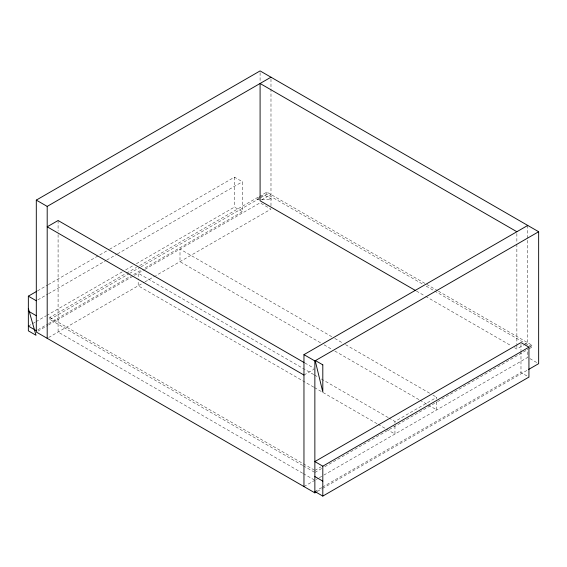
<?xml version="1.0" encoding="UTF-8"?>
<svg xmlns="http://www.w3.org/2000/svg" width="567" height="567" viewBox="0 0 567 567"><rect width="100%" height="100%" fill="white"/><g stroke="black" fill="none" stroke-linecap="round" stroke-linejoin="round"><path stroke-width="0.43" stroke-dasharray="2.83 2.13" d="M37.542 290.857L47.508 285.109M48.273 284.662L108.807 249.714M109.573 249.274L234.476 177.159L242.421 181.752L242.421 211.675L143.579 268.744M37.833 299.872L47.791 294.117M48.564 293.678L106.029 260.501M106.794 260.055L116.759 254.307M117.525 253.86L242.421 181.752M28.35 326.089L35.246 322.106M36.012 321.666L45.977 315.911M46.742 315.472L122.6 271.671M125.661 269.906L133.33 265.476M136.392 263.712L234.476 207.083L242.421 211.675M302.608 465.387L49.846 319.455L49.846 317.414L125.761 273.585M126.533 273.145L136.498 267.39M139.567 265.618L258.424 196.99M259.197 196.551L266.866 192.121L437.667 290.736M260.09 197.054L256.263 199.265L271.572 199.265L263.917 194.842L260.855 196.614M49.846 319.455L128.829 273.854M129.595 273.414L140.333 267.213M141.098 266.773L259.962 198.145M260.728 197.706L266.866 194.162L423.117 284.372M261.543 199.953L270.983 194.502M37.833 329.796L47.791 324.041M48.564 323.601L130.552 276.264M133.614 274.492L142.813 269.183M37.833 331.149L47.798 325.401M48.564 324.955L144.365 269.651M145.024 269.268L260.09 202.83L270.983 209.124L155.67 275.704M48.649 337.485L144.266 282.288M145.024 281.849L154.911 276.143M303.962 375.049L314.132 369.174M514.56 347.713L516.863 349.038L523.398 345.26M524.121 344.842L527.757 342.744M388.82 417.922L394.951 421.458L436.767 397.318L436.767 398.998M314.862 470.419L320.993 466.882M529.578 346.458L531.874 345.126L531.874 347.167L528.813 348.939M314.862 472.46L321.758 468.477M324.827 466.705L436.788 402.067M437.554 401.627L528.04 349.378M303.962 486.571L315.458 479.937M316.23 479.491L318.526 478.165M319.292 477.726L323.126 475.507M323.892 475.068L527.757 357.366L527.757 349.4M314.862 491.504L321.758 487.521M322.524 487.081L520.981 372.498L528.933 377.09M317.159 491.532L321.758 488.882M322.524 488.435L527.92 369.854M438.433 291.176L531.874 345.126M426.178 286.144L433.84 290.566M434.606 291.006L531.874 347.167M416.454 291.069L424.881 295.939M425.647 296.378L511.498 345.941M529.932 358.627L537.197 362.816M331.759 336.692L179.994 249.076L179.994 261.656L321.028 343.078M334.828 338.464L342.489 342.886M345.558 344.658L429.871 393.335M432.933 395.107L436.767 397.318M324.097 344.849L331.759 349.272M334.828 351.044L419.141 399.721M419.906 400.167L427.568 404.59M428.333 405.029L436.767 409.898L436.767 399.834M304.897 363.008L314.097 368.316M313.707 374.553L138.185 273.216L138.185 279.928M314.472 374.993L318.307 377.211M321.369 378.976L388.055 417.475M313.707 387.133L138.185 285.796L138.185 280.764M314.472 387.573L377.324 423.861M378.09 424.307L385.758 428.73M386.524 429.169L394.951 434.038L394.951 423.974M49.846 317.414L302.608 463.345M303.373 463.792L314.097 469.979M303.373 465.826L314.097 472.02M302.594 473.204L58.089 332.035L58.089 234.674M303.366 473.643L314.097 479.838M527.757 225.439L527.757 344.97M520.981 344.339L520.981 350.498M520.981 351.377L520.981 372.498M516.863 233.498L516.863 243.2M516.863 244.079L516.863 343.744M516.863 344.63L516.863 349.038M394.951 421.458L394.951 423.138M270.983 78.962L270.983 207.352M266.866 192.121L266.866 194.162M260.09 72.675L260.09 82.421M234.476 177.159L234.476 207.083M58.089 220.513L58.089 231.13"/><path stroke-width="0.85" d="M316.393 491.979L314.862 492.865L36.302 332.035L36.302 200.108L260.09 70.91L538.65 231.733L538.65 363.66L528.685 369.408M36.302 200.108L47.196 206.402L270.983 77.197M28.35 308.405L36.005 335.267L28.35 330.844L28.35 296.165L36.777 291.296M303.962 486.571L303.962 354.644L527.757 225.439M303.962 354.644L314.862 360.938L538.65 231.733M528.933 347.167L520.981 342.574L314.862 461.581L322.807 466.173L528.933 347.167L528.933 377.09L322.807 496.09L314.862 491.504M516.863 231.733L260.09 83.491L260.09 200.796L415.682 290.623M304.132 362.561L58.089 220.513L47.196 226.8L303.962 375.049M28.35 296.165L36.302 300.758M28.35 311.127L36.302 315.72M314.862 476.542L322.807 481.135M28.35 326.089L36.302 330.674M322.807 466.173L322.807 496.09M314.862 360.938L314.862 492.865M47.196 206.402L47.196 338.329M322.807 364.843L315.153 360.428L322.807 392.045L322.807 364.843"/></g></svg>
